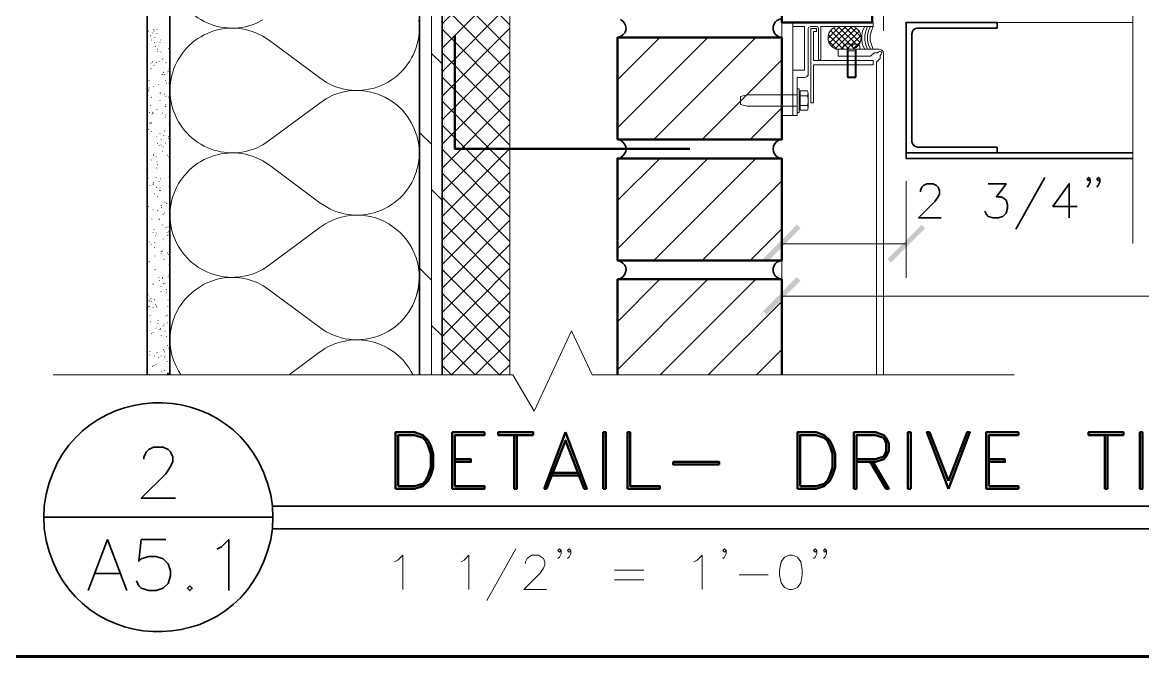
# Model space of a CAD drawing. Header units: inches. Extents: x 5 to 516, y -193 to 129.
# Drawn here: x 338.017 to 340.078, y -12.357 to -11.168 of the extents above; entities that cross this region are included whole.
import ezdxf

# ---------------------------------------------------------------- set-up
doc = ezdxf.new("R2010")
doc.units = ezdxf.units.IN
doc.header["$MEASUREMENT"] = 0
doc.layers.add('PDF6_Geometry', color=7, linetype='Continuous')
doc.layers.add('PDF6_Solid Fills', color=7, linetype='Continuous')

msp = doc.modelspace()

# ---------------------------------------------------------------- hatches: boundary and pattern name
at = {"layer": 'PDF6_Solid Fills', "transparency": 33554559}
for points in [[(338.7934793, -11.816138), (338.7945904, -11.816138), (338.7945903, -10.1422491), (338.7934793, -10.1422491)], [(339.4484792, -11.5472487), (339.4418125, -11.5405821), (339.3795906, -11.6033601), (339.386257, -11.6100265)], [(339.6084794, -11.6033604), (339.6151461, -11.610027), (339.6779236, -11.547249), (339.6712572, -11.5405826)], [(339.4484792, -11.6433599), (339.4418125, -11.6366932), (339.3795906, -11.6994713), (339.386257, -11.7061376)]]:
    msp.add_hatch(color=256, dxfattribs=at).paths.add_polyline_path(points)
h = msp.add_hatch(color=256, dxfattribs=at)
h.paths.add_polyline_path([(338.2862568, -11.8144713), (338.2857007, -11.816138), (338.2873679, -11.816138), (338.2879229, -11.8150269)])
h.paths.add_polyline_path([(338.2845902, -11.8150269), (338.2851457, -11.816138), (338.2862568, -11.8144713)])

# ---------------------------------------------------------------- linework, layer by layer
at = {"layer": 'PDF6_Geometry', "lineweight": 35}
for points in [[(338.2468123, -10.1422488), (338.2468123, -11.8161377)], [(338.2884789, -11.816138), (338.2884789, -10.1422491)], [(338.7473684, -10.1422488), (338.7473684, -11.8161377)], [(338.789035, -11.816138), (338.789035, -10.1422491)], [(340.0595903, -11.4183606), (339.6429236, -11.4183606), (339.6429236, -11.1683606), (339.8101458, -11.1683606), (339.8101458, -11.1789161)], [(339.6534793, -11.1894708), (339.6534793, -11.3872486)], [(339.664035, -11.1789151), (339.6601461, -11.1794707), (339.6568128, -11.1816929), (339.6545906, -11.1850262), (339.6534794, -11.1894707)], [(339.8101464, -11.1789151), (339.6640353, -11.1789151)], [(339.1118127, -11.1961383), (339.1173682, -11.1944717)], [(339.1173682, -11.3850272), (339.1118127, -11.3839161)], [(339.414035, -11.3839153), (339.4084794, -11.3850264)], [(339.6534793, -11.3872485), (339.6545904, -11.3911373), (339.6568126, -11.3944707), (339.660146, -11.3966929), (339.6640349, -11.397804)], [(340.0595903, -11.4083598), (339.6429236, -11.4083598)], [(339.8101464, -11.4083597), (339.8101464, -11.3978041), (339.6640353, -11.3978041)], [(339.1118127, -11.4183606), (339.1173682, -11.4172494)], [(339.4084794, -11.4172486), (339.414035, -11.4183597)], [(339.897924, -11.4533597), (339.8445906, -11.5483597)], [(339.9812573, -11.4561379), (339.9784795, -11.4594713), (339.9757017, -11.4561379), (339.9784795, -11.4533602), (339.9812573, -11.4561379), (339.9812573, -11.462249), (339.9784795, -11.4683601), (339.9757017, -11.4711379)], [(339.9990344, -11.4561379), (339.9962566, -11.4594713), (339.9934788, -11.4561379), (339.9962566, -11.4533602), (339.9990344, -11.4561379), (339.9990344, -11.462249), (339.9962566, -11.4683601), (339.9934788, -11.4711379)], [(339.6690342, -11.4800264), (339.6690342, -11.4772486), (339.671812, -11.4711375), (339.6751453, -11.4683597), (339.6807009, -11.4650264), (339.6929231, -11.4650264), (339.6984787, -11.4683597), (339.701812, -11.4711375), (339.7045898, -11.4772486), (339.7045898, -11.4833597), (339.701812, -11.4889153), (339.6957009, -11.4978042), (339.6657009, -11.5278042), (339.7073676, -11.5278042)], [(339.7940342, -11.4650265), (339.826812, -11.4650265), (339.8090342, -11.4889153), (339.8179231, -11.4889153), (339.8234787, -11.4922487), (339.826812, -11.4950265), (339.8295898, -11.5039153), (339.8295898, -11.5100265), (339.826812, -11.5189153), (339.8207009, -11.5250265), (339.811812, -11.5278042), (339.8029231, -11.5278042), (339.7940342, -11.5250265), (339.7907009, -11.5216931), (339.7879231, -11.515582)], [(339.9429238, -11.5278042), (339.9429238, -11.4650265), (339.9129238, -11.5066931), (339.9573683, -11.5066931)], [(339.1173682, -11.607805), (339.1118127, -11.6061383)], [(339.1118127, -11.6405828), (339.1173682, -11.6394717)], [(338.240702, -11.9716928), (338.240702, -11.9672484), (338.2451464, -11.9583595), (338.2495909, -11.9539151), (338.2584797, -11.9494706), (338.2762575, -11.9494706), (338.2851464, -11.9539151), (338.2895909, -11.9583595), (338.2940353, -11.9672484), (338.2940353, -11.9761373), (338.2895909, -11.9850262), (338.280702, -11.9983595), (338.235702, -12.0433595), (338.2984797, -12.0433595)], [(338.4740341, -12.1194708), (338.4773675, -12.0989152), (338.477923, -12.0783597), (338.4773675, -12.0578041), (338.4740341, -12.0372486)], [(338.0573675, -12.0578041), (338.0562563, -12.0783597), (338.0573675, -12.0989152)], [(338.477368, -12.0578044), (341.8057012, -12.0578044)], [(338.477923, -12.0783597), (338.0562563, -12.0783597)], [(338.477368, -12.0994711), (341.8057012, -12.0994711)], [(338.1379233, -12.2133593), (338.1734788, -12.1194704), (338.2090344, -12.2133593)], [(338.2807015, -12.1194714), (338.2357015, -12.1194714), (338.231257, -12.1594714), (338.2357015, -12.1550269), (338.2495904, -12.1505825), (338.2629237, -12.1505825), (338.276257, -12.1550269), (338.2851459, -12.1639158), (338.2895904, -12.1772492), (338.2895904, -12.186138), (338.2851459, -12.2000269), (338.276257, -12.2089158), (338.2629237, -12.2133603), (338.2495904, -12.2133603), (338.2357015, -12.2089158), (338.231257, -12.2044714), (338.2268126, -12.1955825)], [(338.3745905, -12.1372484), (338.3834794, -12.132804), (338.3968127, -12.1194707), (338.3968127, -12.2133595)], [(338.1512561, -12.1816933), (338.1957005, -12.1816933)]]:
    msp.add_lwpolyline(points, dxfattribs=at)
at = {"layer": 'PDF6_Geometry', "lineweight": 15}
for points in [[(338.7484794, -11.816138), (338.7484794, -10.1422491)], [(338.7695897, -11.816138), (338.7695897, -10.1422491)], [(338.7884789, -10.1422488), (338.7890345, -11.8161377)], [(338.914035, -11.816138), (338.914035, -10.1422491)], [(340.0601464, -10.3200262), (340.0601464, -10.8922484), (339.9934797, -10.9461373), (340.1040353, -10.9972484), (340.0601464, -11.0383595), (340.0601464, -11.5750261)], [(339.6012569, -11.1839155), (339.6012569, -10.8844711)], [(338.789035, -11.1711377), (338.914035, -11.0461377)], [(338.914035, -11.1728048), (338.789035, -11.0478048)], [(338.789035, -11.2155826), (338.914035, -11.090027)], [(338.914035, -11.2172486), (338.789035, -11.0922486)], [(338.789035, -11.2594714), (338.914035, -11.1344714)], [(338.914035, -11.2611374), (338.789035, -11.1361374)], [(339.4918119, -11.1683606), (339.4345897, -11.1683606), (339.4345897, -11.1761383), (339.4557008, -11.1761383), (339.4557008, -11.2561383), (339.4345897, -11.2561383), (339.4345897, -11.3394717), (339.4423674, -11.3394717), (339.4423674, -11.2694717), (339.4562563, -11.2694717), (339.4595897, -11.2683606), (339.4623674, -11.2655828), (339.462923, -11.2616939), (339.462923, -11.1794717)], [(339.4918123, -11.1683601), (339.5823678, -11.1683601), (339.5823678, -11.1761379), (339.4857012, -11.1761379), (339.4857012, -11.2355823), (339.4851456, -11.237249), (339.4834789, -11.2378046), (339.4823678, -11.237249), (339.4818123, -11.2355823), (339.4818123, -11.1794712), (339.4807012, -11.1766934), (339.4784789, -11.1761379)], [(339.8101464, -11.1683606), (340.0595908, -11.1683606)], [(338.2479245, -11.1783602), (338.2473689, -11.1783602)], [(338.2490344, -11.1844716), (338.2484788, -11.1844716)], [(338.256813, -11.1878048), (338.256813, -11.1883603)], [(338.2590351, -11.1811373), (338.2590351, -11.1805817)], [(338.2595912, -11.1839155), (338.2590357, -11.184471)], [(338.2645893, -11.1889158), (338.2645893, -11.1883603)], [(338.2651454, -11.1816934), (338.2651454, -11.1822489)], [(338.2695897, -11.1716926), (338.2690341, -11.1716926)], [(338.287924, -11.1794712), (338.287924, -11.1789157)], [(338.789035, -11.3039151), (338.914035, -11.1789151)], [(338.914035, -11.3055823), (338.789035, -11.1805823)], [(339.478479, -11.176138), (339.4668123, -11.176138), (339.4640345, -11.1772491), (339.4629234, -11.1794714)], [(339.5207018, -11.176138), (339.4990352, -11.1978047)], [(339.5318125, -11.176138), (339.5012569, -11.2066936)], [(339.5379239, -11.2178047), (339.5034795, -11.1833602)], [(339.5429232, -11.176138), (339.5057009, -11.2128047)], [(339.5079236, -11.1789158), (339.5134792, -11.176138)], [(339.5479235, -11.2166936), (339.5090346, -11.1783603)], [(339.5507018, -11.1789151), (339.5123684, -11.2172485)], [(339.5457014, -11.176138), (339.5512569, -11.1789158), (339.5562569, -11.1839158), (339.5590347, -11.1900269), (339.5601458, -11.1966936), (339.5590347, -11.2033602), (339.5562569, -11.2094714), (339.5512569, -11.2144714), (339.5457014, -11.2178047), (339.5134792, -11.2178047)], [(339.5134794, -11.176138), (339.5457016, -11.176138)], [(339.554035, -11.2116933), (339.5179238, -11.1761377)], [(339.5562571, -11.1844716), (339.5229238, -11.2178049)], [(339.5584792, -11.2050269), (339.5290348, -11.176138)], [(339.5601464, -11.1955822), (339.5401464, -11.1761378)], [(339.5668128, -11.2178047), (339.5629239, -11.2094714), (339.5612572, -11.201138), (339.5612572, -11.1922491), (339.5629239, -11.1839158), (339.5668128, -11.176138)], [(339.571812, -11.2178047), (339.5684787, -11.2094714), (339.566812, -11.201138), (339.566812, -11.1922491), (339.5684787, -11.1839158), (339.571812, -11.176138)], [(339.5773673, -11.2178047), (339.5734784, -11.2094714), (339.5718118, -11.201138), (339.5718118, -11.1922491), (339.5734784, -11.1839158), (339.5773673, -11.176138)], [(339.5823677, -11.2178047), (339.5790344, -11.2094714), (339.5768121, -11.201138), (339.5768121, -11.1922491), (339.5790344, -11.1839158), (339.5823677, -11.176138)], [(338.2534787, -11.192804), (338.2529231, -11.1922485)], [(338.2545909, -11.2011376), (338.2545909, -11.200582)], [(338.2601451, -11.2055818), (338.2595895, -11.2055818)], [(338.2607012, -11.1961383), (338.2607012, -11.1955828)], [(338.2707019, -11.2050269), (338.2701463, -11.2050269)], [(338.2718118, -11.2005826), (338.2718118, -11.2011382)], [(338.2779232, -11.2055818), (338.2779232, -11.2050263)], [(338.2845908, -11.2055818), (338.2845908, -11.2050263)], [(339.1118127, -11.2739152), (339.1895904, -11.1961374)], [(339.1118127, -11.3622489), (339.2779238, -11.1961378)], [(339.179035, -11.3839153), (339.3662572, -11.1961375)], [(339.5268121, -11.2178047), (339.4995899, -11.1905825)], [(339.5157015, -11.2178047), (339.4995904, -11.2016936)], [(339.5595903, -11.192249), (339.5340347, -11.2178046)], [(339.5590342, -11.2039158), (339.5451453, -11.2178047)], [(338.2473684, -11.2200268), (338.2468128, -11.2200268)], [(338.2618134, -11.2128043), (338.2612578, -11.2128043)], [(338.2662565, -11.2178047), (338.2657009, -11.2178047)], [(338.2662565, -11.222249), (338.2662565, -11.2216934)], [(338.2723679, -11.2228039), (338.2718124, -11.2233595)], [(338.2740351, -11.2294714), (338.2740351, -11.2289159)], [(338.2862568, -11.2161375), (338.2857012, -11.2166931)], [(338.287924, -11.2216929), (338.287924, -11.2211373)], [(338.789035, -11.2444714), (338.7695906, -11.2255825)], [(338.789035, -11.3478039), (338.914035, -11.2228039)], [(338.914035, -11.3500261), (338.789035, -11.2244705)], [(339.5773673, -11.2305825), (339.5179229, -11.2305825)], [(339.5179236, -11.2178047), (339.5179236, -11.2305825)], [(339.5934795, -11.2178047), (339.5179239, -11.2178047)], [(339.5507018, -11.2205818), (339.5345906, -11.2205818)], [(339.5362574, -11.2700269), (339.5362574, -11.2205825), (339.5345907, -11.2178047), (339.5345907, -11.2683602), (339.5362574, -11.2700269), (339.5490352, -11.2700269), (339.5507018, -11.2683602), (339.5507018, -11.2178047)], [(339.5507018, -11.2178047), (339.5490351, -11.2205825), (339.5490351, -11.2700269)], [(339.5773682, -11.2305822), (339.5840349, -11.2244711), (339.590146, -11.2244711), (339.5923682, -11.2222489)], [(339.5884791, -11.8161376), (339.5884791, -11.2416932), (339.5951458, -11.2350265), (339.5951458, -11.2289154)], [(339.595146, -11.2289154), (339.5968127, -11.2266932), (339.5979238, -11.224471), (339.5968127, -11.2222488), (339.5945905, -11.2211377), (339.5923682, -11.2222488)], [(339.6012569, -11.8161377), (339.6012569, -11.2255822), (339.6007014, -11.2216933), (339.5973681, -11.2189155), (339.5934792, -11.2178044)], [(338.2540348, -11.2433603), (338.2534792, -11.2433603)], [(338.256813, -11.2416932), (338.2562574, -11.2411376)], [(338.2595912, -11.2478046), (338.2590357, -11.247249)], [(338.2640355, -11.2416932), (338.2634799, -11.2422487)], [(338.2684797, -11.2405821), (338.2684797, -11.2400266)], [(338.2751461, -11.2361378), (338.2745906, -11.2355823)], [(338.2818125, -11.2422493), (338.281257, -11.2428048)], [(339.2673675, -11.3839153), (339.4140342, -11.2372486)], [(338.2540348, -11.253916), (338.2534792, -11.2533605)], [(338.273479, -11.2639156), (338.273479, -11.2633601)], [(338.2757011, -11.2639156), (338.2757011, -11.2633601)], [(338.2768122, -11.2600263), (338.2762566, -11.2605819)], [(338.2790343, -11.2639156), (338.2784788, -11.2644712)], [(338.2851457, -11.2594714), (338.2845902, -11.2589158)], [(338.2862568, -11.253916), (338.2862568, -11.2544716)], [(338.287924, -11.2639156), (338.287924, -11.2633601)], [(338.2884789, -11.2616935), (338.2884789, -11.2611379)], [(338.789035, -11.3922488), (338.914035, -11.2672488)], [(338.914035, -11.3939148), (338.789035, -11.2689149)], [(339.5507018, -11.2683599), (339.5345906, -11.2683599)], [(338.2495905, -11.2922484), (338.2490349, -11.2928039)], [(338.2501466, -11.2750263), (338.249591, -11.2755818)], [(338.2501466, -11.2894713), (338.2501466, -11.2889157)], [(338.2590351, -11.2861381), (338.2590351, -11.2855825)], [(338.2673676, -11.2816938), (338.2673676, -11.2822494)], [(338.2801454, -11.2755824), (338.2801454, -11.2750268)], [(338.2823686, -11.2800266), (338.2823686, -11.2794711)], [(338.2868129, -11.2800266), (338.2862573, -11.2800266)], [(338.7484794, -11.2878041), (338.7473683, -11.2861374)], [(338.2479245, -11.3028041), (338.2479245, -11.3022485)], [(338.2484783, -11.2955827), (338.2484783, -11.2950271)], [(338.2545909, -11.3066934), (338.2540353, -11.3061378)], [(338.2707019, -11.2983598), (338.2701463, -11.2983598)], [(338.2707019, -11.3116937), (338.2701463, -11.3116937)], [(338.2718118, -11.2983598), (338.2718118, -11.2978042)], [(338.2784793, -11.2994709), (338.2784793, -11.3000264)], [(338.2807015, -11.3050262), (338.2807015, -11.3044706)], [(338.2857007, -11.3055823), (338.2851451, -11.3055823)], [(338.287924, -11.3022491), (338.2873684, -11.3016935)], [(338.287924, -11.3061373), (338.287924, -11.3055817)], [(338.2884789, -11.3033602), (338.2884789, -11.3028046)], [(338.5762572, -11.3083595), (338.5640349, -11.3166928), (338.4718127, -11.3850261)], [(338.789035, -11.4361376), (338.914035, -11.3111376)], [(338.914035, -11.4383597), (338.789035, -11.3133597)], [(339.4423677, -11.301693), (339.3501455, -11.301693), (339.3379233, -11.3044708), (339.3379233, -11.3194708), (339.3501455, -11.3222485), (339.4423677, -11.3222485)], [(339.4479231, -11.3266937), (339.4462564, -11.3266937), (339.4462564, -11.2978048), (339.4479231, -11.2978048)], [(339.4479231, -11.3033602), (339.4479231, -11.2939157), (339.4612564, -11.2939157)], [(339.4479231, -11.3211383), (339.4479231, -11.3033606), (339.4612564, -11.3033606), (339.4623675, -11.3089161)], [(339.461257, -11.3033602), (339.4623681, -11.2989157), (339.461257, -11.2939157)], [(339.4623681, -11.2989159), (339.4623681, -11.3255826)], [(338.2507004, -11.3344711), (338.2507004, -11.3339156)], [(338.2529226, -11.3211383), (338.2529226, -11.3216939)], [(338.256813, -11.3333601), (338.2562574, -11.3339156)], [(338.2645893, -11.3289158), (338.2645893, -11.3283602)], [(338.2801454, -11.3228044), (338.2795898, -11.3222488)], [(338.2812564, -11.3194712), (338.2807009, -11.3200267)], [(338.2807015, -11.3228044), (338.2807015, -11.3222488)], [(339.3557012, -11.3839153), (339.4140345, -11.3255819)], [(339.4479231, -11.3300269), (339.4479231, -11.321138), (339.4612564, -11.321138)], [(339.4479237, -11.3300269), (339.461257, -11.3300269), (339.4623681, -11.3255824), (339.461257, -11.321138)], [(339.461257, -11.3211383), (339.4623681, -11.3155828)], [(338.2473684, -11.3533604), (338.2468128, -11.3533604)], [(338.2512565, -11.3539153), (338.250701, -11.3539153)], [(338.2540348, -11.3544714), (338.2534792, -11.3539159)], [(338.2540348, -11.3516932), (338.2540348, -11.3522488)], [(338.2557008, -11.3372494), (338.2557008, -11.3366938)], [(338.2573691, -11.3361372), (338.2573691, -11.3366927)], [(338.27459, -11.3350272), (338.2740345, -11.3350272)], [(338.2801454, -11.3428047), (338.2795898, -11.3428047)], [(338.2812564, -11.3389154), (338.2812564, -11.3383598)], [(338.2873679, -11.3555825), (338.2868123, -11.355027)], [(338.2884789, -11.3450268), (338.2879234, -11.3450268)], [(338.2884789, -11.3466929), (338.2879234, -11.3461373)], [(338.287924, -11.3478039), (338.287924, -11.3472484)], [(338.2490344, -11.3650271), (338.2490344, -11.3644716)], [(338.2545909, -11.3689153), (338.2540353, -11.3689153)], [(338.2707019, -11.3728046), (338.2701463, -11.3728046)], [(338.2773683, -11.3755817), (338.2773683, -11.3761373)], [(338.2790343, -11.3683603), (338.2784788, -11.3678048)], [(338.7695897, -11.3922488), (338.7484786, -11.3711377)], [(338.789035, -11.4805825), (338.914035, -11.3555825)], [(338.914035, -11.4822485), (338.789035, -11.3572485)], [(338.2545909, -11.395027), (338.2545909, -11.3944715)], [(338.2579229, -11.395027), (338.2573674, -11.395027)], [(338.2645893, -11.379471), (338.2645893, -11.3789154)], [(338.2662565, -11.3911377), (338.2657009, -11.3911377)], [(338.2684797, -11.3939148), (338.2684797, -11.3944704)], [(338.2723679, -11.3839153), (338.2723679, -11.3833597)], [(338.2723679, -11.3939148), (338.2723679, -11.3933593)], [(338.2807015, -11.3905828), (338.2801459, -11.3905828)], [(338.2857007, -11.378916), (338.2857007, -11.3783605)], [(338.2862568, -11.3816931), (338.2857012, -11.3811376)], [(338.287924, -11.3866935), (338.2873684, -11.3866935)], [(338.287924, -11.3900267), (338.287924, -11.3894711)], [(338.258479, -11.4111381), (338.258479, -11.4105825)], [(338.2590351, -11.4133602), (338.2584796, -11.4128046)], [(338.2629233, -11.4150262), (338.2629233, -11.4155818)], [(338.2751461, -11.4050266), (338.2745906, -11.4050266)], [(338.2762572, -11.3978041), (338.2762572, -11.3972486)], [(338.2845908, -11.4122491), (338.2840352, -11.4122491)], [(338.2857007, -11.4161373), (338.2857007, -11.4155817)], [(338.789035, -11.5250263), (338.914035, -11.4000263)], [(338.914035, -11.5266934), (338.789035, -11.4016934)], [(338.2495905, -11.4366937), (338.2495905, -11.4361382)], [(338.2512565, -11.4300262), (338.2512565, -11.4305817)], [(338.2540348, -11.4216926), (338.2540348, -11.4211371)], [(338.2618134, -11.4366937), (338.2618134, -11.4361382)], [(338.2645893, -11.4361376), (338.2645893, -11.4355821)], [(338.2651454, -11.425027), (338.2645899, -11.425027)], [(338.2662565, -11.4300262), (338.2657009, -11.4294706)], [(338.2873679, -11.4283602), (338.2868123, -11.4283602)], [(338.287924, -11.4322494), (338.287924, -11.4316939)], [(339.1118127, -11.4961374), (339.1895904, -11.4183597)], [(339.1118127, -11.5850272), (339.2779238, -11.4183606)], [(339.179035, -11.6061375), (339.3662572, -11.4183597)], [(338.2484783, -11.4544708), (338.2484783, -11.4550263)], [(338.2629233, -11.4533597), (338.2629233, -11.4528041)], [(338.2712568, -11.4561379), (338.2707013, -11.4561379)], [(338.2812564, -11.4483605), (338.2812564, -11.4478049)], [(338.2873679, -11.4511376), (338.2868123, -11.4516931)], [(338.789035, -11.5689151), (338.914035, -11.4439151)], [(338.914035, -11.5711383), (338.789035, -11.4455828)], [(338.2512565, -11.4689158), (338.2512565, -11.4683602)], [(338.2573691, -11.4661375), (338.2568135, -11.465582)], [(338.2590351, -11.4622494), (338.2584796, -11.4628049)], [(338.2590351, -11.4661375), (338.2584796, -11.4661375)], [(338.2634794, -11.4705818), (338.2629238, -11.4705818)], [(338.2640355, -11.4716929), (338.2640355, -11.4711373)], [(338.2684797, -11.4616933), (338.2684797, -11.4611377)], [(338.2690347, -11.4778043), (338.2690347, -11.4772487)], [(338.2707019, -11.4728039), (338.2701463, -11.4728039)], [(338.2718118, -11.4772482), (338.2712563, -11.4772482)], [(338.2868129, -11.4700268), (338.2868129, -11.4694713)], [(338.287924, -11.4694707), (338.2873684, -11.4694707)], [(338.287924, -11.4744711), (338.287924, -11.4739155)], [(338.789035, -11.4950264), (338.7695906, -11.4755819)], [(339.2673675, -11.6061375), (339.4140342, -11.4594708)], [(339.414035, -11.637805), (339.414035, -11.4600272), (339.414035, -11.7339161)], [(339.6429236, -11.4600272), (339.6429236, -11.637805)], [(338.2601451, -11.4839157), (338.2595895, -11.4839157)], [(338.2662565, -11.487805), (338.2657009, -11.4883606)], [(338.2795904, -11.4989157), (338.2790349, -11.4989157)], [(338.789035, -11.61336), (338.914035, -11.48836)], [(338.914035, -11.6150271), (338.789035, -11.4900271)], [(338.2495905, -11.5066931), (338.2490349, -11.5066931)], [(338.2573691, -11.5128045), (338.2568135, -11.5128045)], [(338.2662565, -11.5150267), (338.2657009, -11.5144711)], [(338.272924, -11.505026), (338.2723685, -11.5055815)], [(338.273479, -11.5089153), (338.2729234, -11.5094708)], [(338.2762572, -11.5194709), (338.2762572, -11.5189154)], [(338.2784793, -11.5183599), (338.2779238, -11.5183599)], [(338.2829236, -11.5011378), (338.282368, -11.5005822)], [(338.2868129, -11.5116935), (338.2862573, -11.5116935)], [(338.287924, -11.5166927), (338.287924, -11.5161372)], [(338.2551447, -11.5300266), (338.2551447, -11.5294711)], [(338.2679237, -11.5300266), (338.2679237, -11.5294711)], [(338.2690347, -11.5305816), (338.2690347, -11.530026)], [(338.2757011, -11.5411373), (338.2751456, -11.5405817)], [(338.2762572, -11.5222492), (338.2762572, -11.5216936)], [(338.7484794, -11.5378041), (338.7473683, -11.536693)], [(338.789035, -11.6572488), (338.914035, -11.5322488)], [(338.914035, -11.6594709), (338.789035, -11.5344709)], [(338.2468123, -11.5589155), (338.2468123, -11.5583599)], [(338.2579229, -11.5544712), (338.2579229, -11.5539157)], [(338.2590351, -11.5483598), (338.2590351, -11.5489153)], [(338.2618134, -11.5611376), (338.2612578, -11.5611376)], [(338.2634794, -11.5561372), (338.2634794, -11.5555817)], [(338.2812564, -11.5455827), (338.2807009, -11.5461382)], [(338.2834786, -11.5550262), (338.282923, -11.5550262)], [(338.2834786, -11.5444705), (338.2834786, -11.545026)], [(338.2834786, -11.5605815), (338.2834786, -11.560026)], [(338.2851457, -11.5594716), (338.2851457, -11.558916)], [(338.2862568, -11.5533601), (338.2857012, -11.5533601)], [(338.2868129, -11.5444705), (338.2862573, -11.5444705)], [(338.287924, -11.5583594), (338.287924, -11.5578038)], [(338.5640347, -11.5455825), (338.4718125, -11.6144714)], [(339.3557012, -11.6061375), (339.4140345, -11.5478041)], [(338.2512565, -11.5716933), (338.2512565, -11.5722489)], [(338.2540348, -11.5766937), (338.2540348, -11.5761381)], [(338.2607012, -11.5739154), (338.2607012, -11.5733599)], [(338.2762572, -11.5666929), (338.2762572, -11.5661374)], [(338.789035, -11.7016937), (338.914035, -11.5766937)], [(338.914035, -11.7033597), (338.789035, -11.5783597)], [(339.414035, -11.5755826), (339.6429239, -11.5755826)], [(338.2473684, -11.600026), (338.2468128, -11.600026)], [(338.2601451, -11.582249), (338.2595895, -11.582249)], [(338.2607012, -11.59836), (338.2607012, -11.5978045)], [(338.2723679, -11.5889154), (338.2723679, -11.5894709)], [(338.2723679, -11.5939157), (338.2723679, -11.5933602)], [(338.27459, -11.5894715), (338.2740345, -11.5889159)], [(338.2757011, -11.5961379), (338.2751456, -11.5961379)], [(338.2834786, -11.6028043), (338.2834786, -11.6022487)], [(338.2840347, -11.5922486), (338.2834791, -11.5928041)], [(338.2857007, -11.5950268), (338.2851451, -11.5950268)], [(338.287924, -11.6005821), (338.287924, -11.6000266)], [(338.2473684, -11.6211374), (338.2468128, -11.6205819)], [(338.2473684, -11.61336), (338.2473684, -11.6139155)], [(338.2501466, -11.6089157), (338.249591, -11.6089157)], [(338.2507004, -11.6078046), (338.2501449, -11.6078046)], [(338.2612573, -11.6233596), (338.2607017, -11.622804)], [(338.2779232, -11.6039153), (338.2773677, -11.6044709)], [(338.2868129, -11.614471), (338.2862573, -11.614471)], [(338.287924, -11.6061375), (338.287924, -11.6055819)], [(338.7695897, -11.6422488), (338.7484786, -11.6211377)], [(338.789035, -11.7461374), (338.914035, -11.6205819)], [(338.914035, -11.7478046), (338.789035, -11.6228046)], [(338.2557008, -11.6322492), (338.2557008, -11.6316937)], [(338.2679237, -11.6372484), (338.2679237, -11.6366929)], [(338.2695897, -11.6339152), (338.2690341, -11.6339152)], [(338.2690347, -11.6422488), (338.2690347, -11.6428044)], [(338.27459, -11.6378045), (338.27459, -11.637249)], [(338.27459, -11.6394706), (338.27459, -11.6400261)], [(338.2851457, -11.6366935), (338.2851457, -11.6361379)], [(338.2868129, -11.6333603), (338.2862573, -11.6333603)], [(338.287924, -11.6428049), (338.287924, -11.6422494)], [(339.1118127, -11.7189157), (339.1895904, -11.6405824)], [(339.1118127, -11.8072494), (339.2779238, -11.6405828)], [(339.1907017, -11.816138), (339.3662573, -11.6405824)], [(338.2473684, -11.6472492), (338.2473684, -11.6466936)], [(338.2573691, -11.6489152), (338.2568135, -11.6489152)], [(338.2573691, -11.6505824), (338.2573691, -11.6500268)], [(338.2679237, -11.6500263), (338.2679237, -11.6494707)], [(338.2718118, -11.6539156), (338.2718118, -11.65336)], [(338.2723679, -11.6633602), (338.2718124, -11.6633602)], [(338.2773683, -11.6483602), (338.2768127, -11.6489158)], [(338.2795904, -11.6478041), (338.2790349, -11.6478041)], [(338.2823686, -11.660027), (338.2818131, -11.6594714)], [(338.2484783, -11.6700266), (338.2479227, -11.669471)], [(338.2501466, -11.6805823), (338.249591, -11.6811378)], [(338.2523687, -11.6794712), (338.2518132, -11.6794712)], [(338.2540348, -11.676138), (338.2534792, -11.6766936)], [(338.2545909, -11.6816933), (338.2545909, -11.6822489)], [(338.2607012, -11.6783601), (338.2601456, -11.6778046)], [(338.2829236, -11.6644713), (338.282368, -11.6644713)], [(338.2851457, -11.6789151), (338.2845902, -11.6789151)], [(338.287924, -11.6850265), (338.287924, -11.684471)], [(338.2884789, -11.676693), (338.2884789, -11.6772485)], [(338.789035, -11.7900262), (338.914035, -11.6650262)], [(338.914035, -11.7916934), (338.789035, -11.6666934)], [(339.2795904, -11.816138), (339.4140348, -11.6816935)], [(342.1723674, -11.6716926), (339.4140342, -11.6716926)], [(338.2490344, -11.691138), (338.2484788, -11.6916935)], [(338.2507004, -11.691138), (338.2501449, -11.6905824)], [(338.2573691, -11.692804), (338.2568135, -11.692804)], [(338.2618134, -11.6872487), (338.2618134, -11.6866931)], [(338.2640355, -11.6900269), (338.2640355, -11.6894713)], [(338.2645893, -11.692249), (338.2645893, -11.6916935)], [(338.2845908, -11.6905819), (338.2845908, -11.6900263)], [(338.2884789, -11.6861376), (338.2879234, -11.6861376)], [(338.727368, -11.7016937), (338.7351458, -11.6883603)], [(338.2523687, -11.707249), (338.2518132, -11.707249)], [(338.2529226, -11.7189157), (338.252367, -11.7189157)], [(338.2662565, -11.7228039), (338.2662565, -11.7222484)], [(338.2668126, -11.7166936), (338.2668126, -11.7161381)], [(338.2762572, -11.7266932), (338.2762572, -11.7261376)], [(338.2779232, -11.72336), (338.2773677, -11.72336)], [(338.2818125, -11.707804), (338.281257, -11.7083595)], [(338.2845908, -11.7066929), (338.2840352, -11.7066929)], [(338.2845908, -11.7205818), (338.2840352, -11.7205818)], [(338.789035, -11.7450264), (338.7695906, -11.7255819)], [(338.8940347, -11.816138), (338.7890347, -11.711138)], [(338.8068121, -11.816138), (338.9140343, -11.7094713)], [(338.0734792, -11.8166929), (338.9195903, -11.8166929), (338.9584792, -11.8833596), (339.027368, -11.7355818), (339.0651458, -11.8166929), (339.8418125, -11.8166929)], [(338.2545909, -11.7400271), (338.2545909, -11.7405827)], [(338.2573691, -11.73836), (338.2573691, -11.7378044)], [(338.2629233, -11.7305825), (338.2623677, -11.7305825)], [(338.2634794, -11.7266932), (338.2629238, -11.7266932)], [(338.2684797, -11.7339157), (338.2684797, -11.7333601)], [(338.2712568, -11.7311375), (338.2707013, -11.7311375)], [(338.2718118, -11.7333596), (338.2718118, -11.732804)], [(338.2723679, -11.7433603), (338.2723679, -11.7439159)], [(338.2795904, -11.7361378), (338.2790349, -11.7361378)], [(338.2823686, -11.7461374), (338.2818131, -11.7461374)], [(338.287924, -11.7272482), (338.287924, -11.7266926)], [(338.2840347, -11.7622484), (338.2834791, -11.7622484)], [(338.2862568, -11.7672488), (338.2862568, -11.7678044)], [(338.2868129, -11.7672488), (338.2862573, -11.7672488)], [(338.287924, -11.7533599), (338.287924, -11.7528044)], [(338.8495898, -11.816138), (338.7890343, -11.7555824)], [(338.8507009, -11.816138), (338.9140342, -11.7533602)], [(338.2473684, -11.770027), (338.2473684, -11.7705826)], [(338.2512565, -11.7800266), (338.2512565, -11.7794711)], [(338.2518126, -11.7739152), (338.2512571, -11.7733596)], [(338.2607012, -11.7816938), (338.2601456, -11.7822493)], [(338.2651454, -11.7755824), (338.2645899, -11.7761379)], [(338.2673676, -11.785027), (338.2673676, -11.7844714)], [(338.2723679, -11.7822488), (338.2723679, -11.7816932)], [(338.2768122, -11.770027), (338.2762566, -11.770027)], [(338.2779232, -11.7722492), (338.2773677, -11.7722492)], [(338.2790343, -11.7839159), (338.2784788, -11.7833604)], [(338.2790343, -11.7750263), (338.2790343, -11.7744707)], [(338.287924, -11.7689148), (338.287924, -11.7683593)], [(338.7484794, -11.7883602), (338.7473683, -11.7866935)], [(339.3679241, -11.816138), (339.4140352, -11.7700269)], [(338.256813, -11.8005819), (338.2562574, -11.8011375)], [(338.2590351, -11.7994708), (338.2590351, -11.8000264)], [(338.2629233, -11.7972487), (338.2623677, -11.7966932)], [(338.2790343, -11.8083594), (338.2784788, -11.8083594)], [(338.2834786, -11.7916934), (338.2834786, -11.7911378)], [(338.2834786, -11.8039151), (338.2834786, -11.8033596)], [(338.805701, -11.816138), (338.7890343, -11.7994713)], [(338.8951458, -11.816138), (338.9140347, -11.7978046)], [(338.2507004, -11.8150269), (338.2507004, -11.8155825)], [(338.272924, -11.8100265), (338.2723685, -11.8100265)], [(338.2845908, -11.8133597), (338.2845908, -11.8128042)], [(338.2868129, -11.8139158), (338.2868129, -11.8144714)], [(338.287924, -11.8111376), (338.287924, -11.810582)], [(338.3040349, -11.8089153), (338.3084794, -11.8161375)], [(338.9251457, -12.1366935), (338.8712568, -12.2316935)], [(339.008479, -12.1394706), (339.0051457, -12.1428039), (339.0023679, -12.1394706), (339.0051457, -12.1366928), (339.008479, -12.1394706), (339.008479, -12.1455817), (339.0051457, -12.1516928), (339.0023679, -12.1544706)], [(339.0262572, -12.1394706), (339.0229239, -12.1428039), (339.0201461, -12.1394706), (339.0229239, -12.1366928), (339.0262572, -12.1394706), (339.0262572, -12.1455817), (339.0229239, -12.1516928), (339.0201461, -12.1544706)], [(339.3118124, -12.1394706), (339.3090346, -12.1428039), (339.3057013, -12.1394706), (339.3090346, -12.1366928), (339.3118124, -12.1394706), (339.3118124, -12.1455817), (339.3090346, -12.1516928), (339.3057013, -12.1544706)], [(339.4784791, -12.1394706), (339.4757013, -12.1428039), (339.472368, -12.1394706), (339.4757013, -12.1366928), (339.4784791, -12.1394706), (339.4784791, -12.1455817), (339.4757013, -12.1516928), (339.472368, -12.1544706)], [(339.4962573, -12.1394706), (339.4934795, -12.1428039), (339.4907017, -12.1394706), (339.4934795, -12.1366928), (339.4962573, -12.1394706), (339.4962573, -12.1455817), (339.4934795, -12.1516928), (339.4907017, -12.1544706)], [(338.7018124, -12.1605819), (338.7079235, -12.1572486), (338.7168124, -12.1483597), (338.7168124, -12.2111375)], [(338.8240353, -12.1605819), (338.8295908, -12.1572486), (338.8384797, -12.1483597), (338.8384797, -12.2111375)], [(338.9429239, -12.1633602), (338.9429239, -12.1605824), (338.9457016, -12.1544713), (338.949035, -12.1516935), (338.9545905, -12.1483602), (338.9668127, -12.1483602), (338.9723683, -12.1516935), (338.9757016, -12.1544713), (338.9784794, -12.1605824), (338.9784794, -12.166138), (338.9757016, -12.1722491), (338.9695905, -12.181138), (338.9395905, -12.211138), (338.9812572, -12.211138)], [(339.2523676, -12.1605819), (339.2584787, -12.1572486), (339.2673676, -12.1483597), (339.2673676, -12.2111375)], [(339.1062573, -12.1755819), (339.1601462, -12.1755819)], [(339.1062573, -12.1933601), (339.1601462, -12.1933601)], [(339.3357009, -12.1844716), (339.3890342, -12.1844716)]]:
    msp.add_lwpolyline(points, dxfattribs=at)
at = {"layer": 'PDF6_Geometry', "lineweight": 50}
for points in [[(339.5807017, -11.157805), (339.5807017, -11.1683606), (339.5807017, -10.5016939), (339.414035, -10.5016939), (339.414035, -11.1683606), (339.5807017, -11.1683606)], [(339.2451462, -11.4011373), (338.812924, -11.4011373), (338.812924, -11.192804)], [(339.1118127, -11.816138), (339.1118127, -11.6405824)], [(339.1118127, -11.6405828), (339.4140349, -11.6405828), (339.4140349, -11.8161383)], [(338.8673676, -11.9222487), (338.8079231, -11.9222487), (338.8079231, -12.0261376)], [(338.8673679, -11.9222491), (338.8673679, -11.9272491), (338.8129235, -11.9272491), (338.8129235, -12.021138)], [(338.9218125, -11.9272491), (338.9218125, -12.026138)], [(338.9268128, -11.9272491), (338.9268128, -12.026138), (338.9218128, -12.026138)], [(339.0162565, -11.9222487), (338.976812, -12.0261376)], [(339.0162565, -11.9222487), (339.0557009, -12.0261376), (339.0507009, -12.0261376), (339.0162565, -11.9372487), (338.9812565, -12.0261376), (338.976812, -12.0261376)], [(339.5518125, -11.9766932), (339.5868125, -11.9766932), (339.6018125, -11.9716932), (339.6062569, -11.9666932), (339.6112569, -11.9566932), (339.6112569, -11.9422487), (339.6062569, -11.9322487), (339.6018125, -11.9272487), (339.5868125, -11.9222487), (339.5468125, -11.9222487), (339.5468125, -12.0261376)], [(339.5518128, -11.9716935), (339.5868128, -11.9716935), (339.6018128, -11.9666935), (339.6062573, -11.9566935), (339.6062573, -11.9422491), (339.6018128, -11.9322491), (339.5868128, -11.9272491), (339.5518128, -11.9272491), (339.5518128, -12.026138), (339.5468128, -12.026138)], [(339.7207016, -12.0261373), (339.6807016, -11.9222484), (339.6857016, -11.9222484), (339.7207016, -12.0116929)], [(339.7207017, -12.0261376), (339.7601461, -11.9222487), (339.7551461, -11.9222487), (339.7207017, -12.0116932)], [(339.8495905, -11.9222487), (339.7901461, -11.9222487), (339.7901461, -12.0261376)], [(339.8495897, -11.9222491), (339.8495897, -11.9272491), (339.7951453, -11.9272491), (339.7951453, -12.021138)], [(340.008479, -11.9272491), (340.008479, -12.026138)], [(340.0134793, -11.9272491), (340.0134793, -12.026138), (340.0084793, -12.026138)], [(338.8129235, -11.9716928), (338.8423679, -11.9716928), (338.8423679, -11.9766928), (338.8129235, -11.9766928)], [(339.7951453, -11.9716928), (339.8245897, -11.9716928), (339.8245897, -11.9766928), (339.7951453, -11.9766928)], [(339.5768124, -11.9766932), (339.6062568, -12.0261376), (339.6112568, -12.0261376), (339.5818124, -11.9766932)], [(338.9862566, -12.0016939), (339.0462566, -12.0016939)], [(338.9912569, -11.9966935), (339.0412569, -11.9966935)], [(338.8129235, -12.0211381), (338.8673679, -12.0211381), (338.8673679, -12.0261381), (338.8079235, -12.0261381)], [(339.7951453, -12.0211381), (339.8495897, -12.0211381), (339.8495897, -12.0261381), (339.7901453, -12.0261381)]]:
    msp.add_lwpolyline(points, dxfattribs=at)
at = {"layer": 'PDF6_Geometry', "lineweight": 15}
for points in [[(338.2895905, -11.078915, 0.491463766), (338.4462572, -11.1705817), (338.4595905, -11.163915)], [(338.7462571, -11.1639159), (338.7473683, -11.1789159), (338.7462571, -11.1939159, -0.528546175), (338.5762572, -11.2789159), (338.5640349, -11.2705826), (338.4718127, -11.2016937), (338.4595905, -11.1939159), (338.4462572, -11.1872492, 0.491430733), (338.2895905, -11.2789159), (338.2884794, -11.2933603), (338.2895905, -11.3083603, 0.488685452), (338.4462572, -11.400027), (338.4595905, -11.3933603), (338.4718127, -11.385027)], [(338.4718127, -11.6144706), (338.4595905, -11.6228039), (338.4462572, -11.628915, -0.48937582), (338.2895905, -11.5378039), (338.2884794, -11.5228039), (338.2895905, -11.5078039, -0.489375866), (338.4462572, -11.4166928), (338.4595905, -11.4228039), (338.4718127, -11.4311373), (338.5640349, -11.5000261), (338.5762572, -11.5078039, 0.53351317), (338.7462571, -11.4228039), (338.7473683, -11.4083595), (338.7462571, -11.3933595)], [(338.7473683, -11.6372486), (338.7462571, -11.6522486, -0.575274179), (338.5634794, -11.7289153), (338.4718127, -11.660582), (338.4595905, -11.6522486)], [(338.7351455, -11.816138), (338.7318122, -11.8094713, 0.448930904), (338.5634788, -11.7750269), (338.5084788, -11.816138)]]:
    msp.add_lwpolyline(points, format="xyb", dxfattribs=at)
for points in [[(339.414035, -11.3394715), (339.414035, -11.1683604), (339.4345906, -11.1683604), (339.4345906, -11.3394715)], [(339.477923, -11.1794712), (339.4673674, -11.1794712), (339.4673674, -11.3161379), (339.4723674, -11.3161379), (339.4723674, -11.2461379), (339.5823674, -11.2461379), (339.5823674, -11.2383601), (339.4723674, -11.2383601), (339.4723674, -11.1850268), (339.477923, -11.1850268)], [(339.5268121, -11.2178047), (339.5579233, -11.2178047), (339.5579233, -11.2133602), (339.5573677, -11.211138), (339.555701, -11.2089158), (339.5529233, -11.2083602), (339.5445899, -11.2083602), (339.5445899, -11.2105825), (339.540701, -11.2105825), (339.540701, -11.2083602), (339.5323677, -11.2083602), (339.5295899, -11.2089158), (339.5279233, -11.211138), (339.5268121, -11.2133602)], [(339.4423677, -11.3339157), (339.4423677, -11.2905823), (339.4462566, -11.2905823), (339.4462566, -11.3339157)], [(339.4279239, -12.1483602), (339.419035, -12.1516936), (339.4129239, -12.1605824), (339.4101461, -12.1755824), (339.4101461, -12.1844713), (339.4129239, -12.1989158), (339.419035, -12.2078047), (339.4279239, -12.211138), (339.434035, -12.211138), (339.4429239, -12.2078047), (339.449035, -12.1989158), (339.4518128, -12.1844713), (339.4518128, -12.1755824), (339.449035, -12.1605824), (339.4429239, -12.1516936), (339.434035, -12.1483602)]]:
    msp.add_lwpolyline(points, close=True, dxfattribs=at)
at = {"layer": 'PDF6_Geometry', "lineweight": 50}
for points in [[(339.1118127, -11.3839161), (339.1118127, -11.1961383), (339.4140349, -11.1961383), (339.4140349, -11.3839161)], [(339.1118127, -11.6061383), (339.1118127, -11.4183606), (339.4140349, -11.4183606), (339.4140349, -11.6061383)], [(338.2862568, -11.8144708), (338.2845901, -11.8150264), (338.2862568, -11.8144708)], [(338.7034796, -12.0261376), (338.7384796, -12.0261376), (338.7534796, -12.0211376), (338.7634796, -12.0116932), (338.7684796, -12.0016932), (338.772924, -11.9866932), (338.772924, -11.9616932), (338.7684796, -11.9472487), (338.7634796, -11.9372487), (338.7534796, -11.9272487), (338.7384796, -11.9222487), (338.7034796, -11.9222487)], [(338.7084788, -12.021138), (338.7384788, -12.021138), (338.7534788, -12.0166935), (338.7584788, -12.0116935), (338.7634788, -12.0016935), (338.7684788, -11.9866935), (338.7684788, -11.9616935), (338.7634788, -11.9472491), (338.7584788, -11.9372491), (338.7534788, -11.9322491), (338.7384788, -11.9272491), (338.7084788, -11.9272491)], [(338.956812, -11.9272487), (338.8923675, -11.9272487), (338.8923675, -11.9222487), (338.956812, -11.9222487)], [(339.0907009, -12.0261376), (339.0907009, -11.9222487), (339.0857009, -11.9222487), (339.0857009, -12.0261376)], [(339.1301458, -12.0261373), (339.1301458, -11.9222484), (339.1351458, -11.9222484), (339.1351458, -12.0211373), (339.1895902, -12.0211373), (339.1895902, -12.0261373)], [(339.4429238, -12.0261376), (339.4773683, -12.0261376), (339.4923683, -12.0211376), (339.5023683, -12.0116932), (339.5073683, -12.0016932), (339.5123683, -11.9866932), (339.5123683, -11.9616932), (339.5073683, -11.9472487), (339.5023683, -11.9372487), (339.4923683, -11.9272487), (339.4773683, -11.9222487), (339.4429238, -11.9222487)], [(339.4479231, -12.021138), (339.4773675, -12.021138), (339.4923675, -12.0166935), (339.4973675, -12.0116935), (339.5023675, -12.0016935), (339.5073675, -11.9866935), (339.5073675, -11.9616935), (339.5023675, -11.9472491), (339.4973675, -11.9372491), (339.4923675, -11.9322491), (339.4773675, -11.9272491), (339.4479231, -11.9272491)], [(339.6512568, -12.0261376), (339.6512568, -11.9222487), (339.6462568, -11.9222487), (339.6462568, -12.0261376)], [(340.0429235, -11.9272487), (339.9784791, -11.9272487), (339.9784791, -11.9222487), (340.0429235, -11.9222487)], [(340.0729231, -12.0261373), (340.0729231, -11.9222484), (340.0779231, -11.9222484), (340.0779231, -12.0261373)], [(339.2990346, -11.9816932), (339.2145902, -11.9816932), (339.2145902, -11.9766932), (339.2990346, -11.9766932)]]:
    msp.add_lwpolyline(points, close=True, dxfattribs=at)
at = {"layer": 'PDF6_Geometry', "lineweight": 35}
msp.add_lwpolyline([(338.3251452, -12.2044707), (338.3207008, -12.2089152), (338.3251452, -12.2133596), (338.3295897, -12.2089152)], close=True, dxfattribs=at)
at = {"layer": 'PDF6_Geometry', "lineweight": 60}
msp.add_lwpolyline([(334.3940348, -12.3344711), (355.5607009, -12.3344711)], close=True, dxfattribs=at)
at = {"layer": 'PDF6_Geometry', "lineweight": 35}
for centre in [(339.4155429, -11.1789153), (339.4155429, -11.6233597)]:
    msp.add_arc(centre, 0.0172881, 95.00392, 264.99608, dxfattribs=at)
for points in [[(339.1173682, -11.1944717), (339.1313312, -11.1873883), (339.1305349, -11.1704439), (339.1173682, -11.162805)], [(339.1173682, -11.4172494), (339.1309793, -11.4088606), (339.1309793, -11.3934161), (339.1173682, -11.3850272)], [(339.4084794, -11.3850264), (339.3947572, -11.3922393), (339.3947572, -11.4100356), (339.4084794, -11.4172486)], [(339.1173682, -11.6394717), (339.1305441, -11.6318328), (339.1313312, -11.6148883), (339.1173682, -11.607805)], [(338.4740341, -12.0372486), (338.4197563, -11.8001375), (338.0879971, -11.8166838), (338.0573675, -12.0578041)], [(338.0573675, -12.0989152), (338.0877564, -12.3402208), (338.4200249, -12.3567486), (338.4740341, -12.1194708)]]:
    msp.add_open_spline(points, degree=3, dxfattribs=at)
at = {"layer": 'PDF6_Geometry', "lineweight": 15}
for points in [[(339.5134792, -11.2178047), (339.496831, -11.2109621), (339.4941181, -11.1892399), (339.5079236, -11.1789158)], [(338.7462571, -11.3933595), (338.735359, -11.313165), (338.6469886, -11.268378), (338.5762572, -11.3083595)], [(338.7351458, -11.6883603), (338.7865903, -11.5788418), (338.6626736, -11.475277), (338.5640347, -11.5455825)], [(338.4595905, -11.6522486), (338.357322, -11.5965912), (338.2470164, -11.7072857), (338.3040349, -11.8089153)]]:
    msp.add_open_spline(points, degree=3, dxfattribs=at)

doc.saveas('drawing.dxf')
